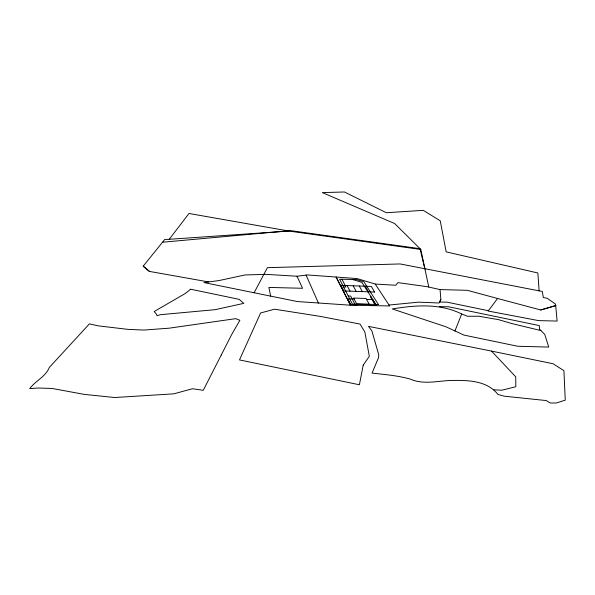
<?xml version="1.0" encoding="UTF-8"?>
<svg xmlns="http://www.w3.org/2000/svg" width="595" height="595" viewBox="0 0 595 595"><rect width="100%" height="100%" fill="white"/><g stroke="black" fill="none" stroke-linecap="round" stroke-linejoin="round"><path stroke-width="0.89" d="M454.907 331.021L461.69 314.004C440.099 303.16 415.355 305.123 392.261 308.939L445.9 326.774L463.899 335.074L517.657 346.253L548.731 347.078L544.775 334.442L539.457 329.08L539.338 325.591L448.437 306.752L439.504 306.663M375.237 284.068L389.636 305.949L350.477 305.205L297.366 301.553L203.959 282.573L219.22 280.513L245.051 274.942L266.054 274.362L297.009 276.236L307.518 274.957L357.03 278.564L375.237 284.068L395.839 285.25L397.943 282.618L427.121 286.671L440.062 289.587L440.858 299.471L439.095 302.981L418.486 302.171L389.033 305.042M440.858 299.471L439.564 302.059L446.942 302.141L488.383 310.716M254.072 292.814L267.415 267.676L400.152 263.949L542.261 291.461L543.354 297.552L547.214 298.281L555.566 304.127L557.113 321.062L538.631 320.616L488.138 311.036L497.584 298.482L540.736 309.98L555.782 305.562L540.736 309.98M208.644 281.941L149.405 271.409L143.194 266.181L164.763 239.458L169.24 239.294L188.994 213.479L288.925 231.061L420.814 249.469L428.757 287.043M162.532 242.225L290.509 230.622L420.025 248.68L424.867 268.866M169.24 239.294L288.925 231.061M440.062 289.587L467.254 290.308L497.584 298.482M356.68 303.904L369.264 304.32M348.239 295.998L350.686 296.087L354.843 304.105M371.057 296.801L370.536 296.779L374.768 304.409M354.122 299.01L347.852 298.794L350.864 304.692L357.201 304.9L353.616 298.036L366.074 298.467L369.807 305.317L376.077 305.525L372.812 299.649L366.602 299.434M343.575 286.924L345.978 287.013L341.954 279.248M493.902 389.822L501.89 390.194L515.835 386.713L515.724 376.813L491.5 351.087L368.483 326.365L371.882 330.835L378.777 354.888L378.494 357.714L372.061 373.11C384.757 374.515 397.601 375.586 409.962 378.993C422.532 384.563 435.533 381.417 448.593 380.547C465.55 380.116 486.413 379.699 497.933 394.418L504.151 396.181L546.21 400.547L550.204 402.971L556.236 403.016L565.25 400.145L563.934 370.678L553.03 363.738L491.5 351.087M540.9 330.567L511.834 323.561L498.595 319.664L478.767 316.228L467.551 316.272L461.69 314.004M352.426 279.486L361.886 282.35L375.906 304.424M143.202 266.173L149.405 271.409M420.814 249.469L394.626 223.527L322.297 192.601L344.483 191.984L386.356 212.735L423.261 210.34L440.24 220.804L446.161 251.871L537.858 272.979L539.115 290.858M365.36 286.24L368.461 291.825M359.291 286.009L362.333 291.602M353.199 285.786L356.189 291.379M347.093 285.555L350.024 291.156M297.009 276.236L302.58 288.285L268.888 287.422L270.658 296.094M318.451 303.123L306.083 275.046M363.24 365.055L359.395 384.764L239.48 359.923L260.617 312.963L274.548 309.207L320.408 316.414L360.012 324.052L364.861 332.003L369.339 356.316L363.24 365.055M221.273 354.977L203.267 390.305L192.475 388.736L173.785 393.838L114.671 397.52L84.237 394.381L52.107 388.461L38.273 388.022L29.75 388.572C35.521 380.718 45.525 376.918 49.333 367.435L89.414 323.866L98.212 325.859L128.133 329.385L144.027 330.054L169.084 328.187L235.702 318.66L239.859 320.281L231.574 334.747L221.273 354.977M190.653 289.222L185.224 293.528L154.157 311.527L156.381 314.056L157.05 315.752L160.323 314.703L215.249 309.66L243.779 303.368L239.212 299.359L190.653 289.222M378.398 304.462L352.389 304.06L339.604 279.196L356.769 279.583L363.857 281.725L378.398 304.462M374.567 292.041L343.836 290.933L340.972 285.325L371.406 286.47L374.567 292.041M350.477 305.205L336.153 277.091L350.477 305.205"/></g></svg>
